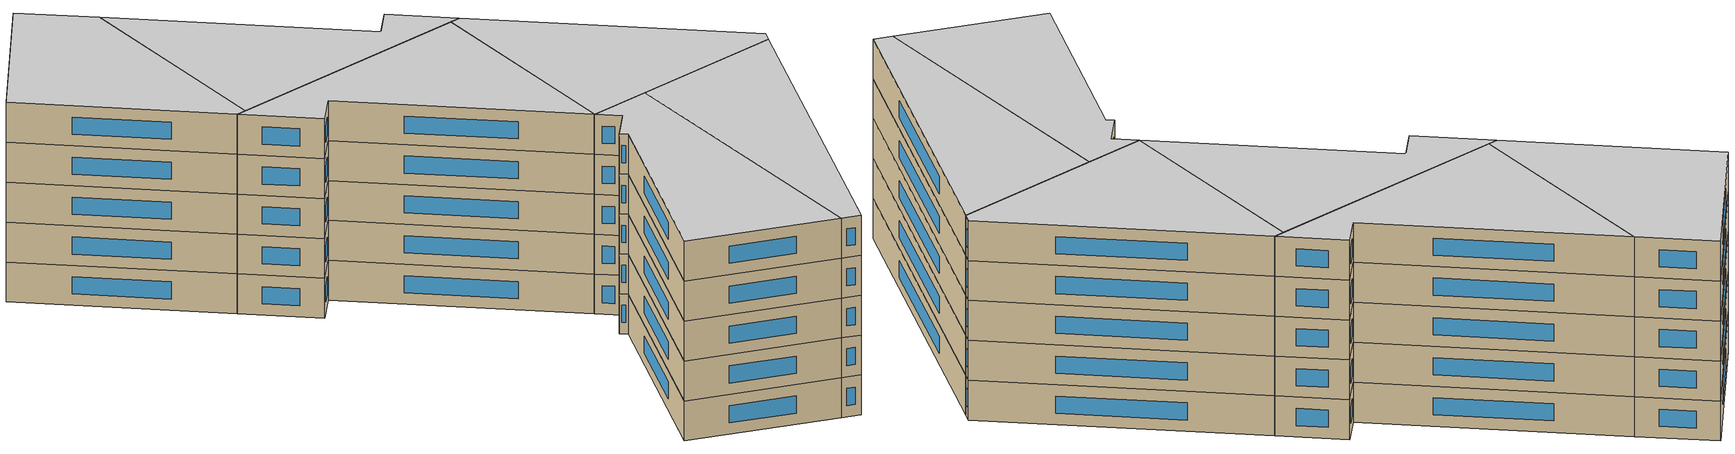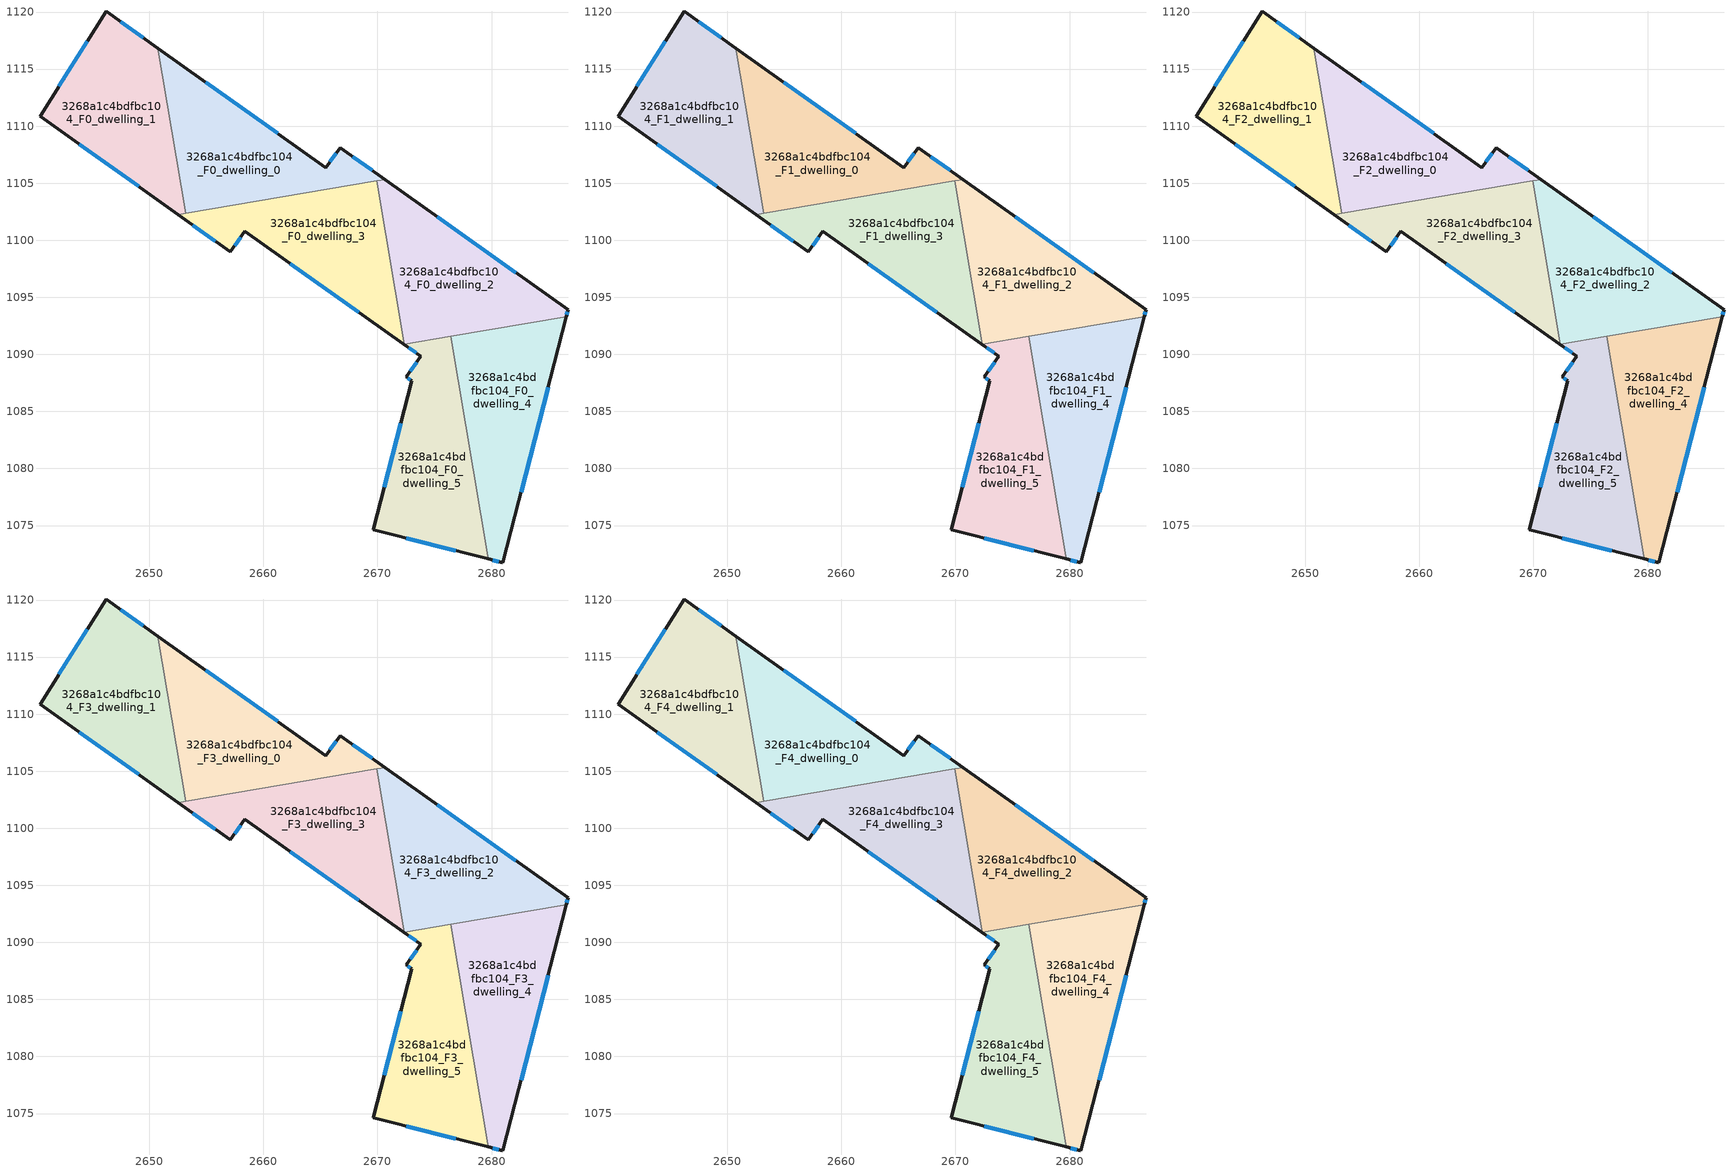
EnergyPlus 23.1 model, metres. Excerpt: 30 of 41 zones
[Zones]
3268a1c4bdfbc104_F0_dwelling_0
 floor ground (EU_floor_Construction): 2666.73,1108.12 2670.67,1105.32 2653.2,1102.37 2650.76,1116.84 2665.48,1106.36 z0
 wall outside (EU_wall_Construction): 2670.67,1105.32 2666.73,1108.12 2665.48,1106.36 2650.76,1116.84 z0:3
 wall to 3268a1c4bdfbc104_F0_dwelling_1 (EU_wall_Construction): 2650.76,1116.84 2653.2,1102.37 z0:3
 wall to 3268a1c4bdfbc104_F0_dwelling_3 (EU_wall_Construction): 2653.2,1102.37 2669.94,1105.19 z0:3
 wall to 3268a1c4bdfbc104_F0_dwelling_2 (EU_wall_Construction): 2669.95,1105.19 2670.67,1105.32 z0:3
 window (EU_Window_Construction): 2661.28,1109.36 2654.97,1113.84 / 2666.38,1107.62 2665.84,1106.86 / 2669.55,1106.12 2667.86,1107.32 z0.86:2.14
3268a1c4bdfbc104_F0_dwelling_1
 floor ground (EU_floor_Construction): 2650.76,1116.84 2653.2,1102.37 2652.53,1102.25 2640.43,1110.87 2646.23,1120.06 z0
 wall outside (EU_wall_Construction): 2650.76,1116.84 2646.23,1120.06 2640.43,1110.87 2652.53,1102.25 z0:3
 wall to 3268a1c4bdfbc104_F0_dwelling_3 (EU_wall_Construction): 2652.53,1102.25 2653.2,1102.37 z0:3
 window (EU_Window_Construction): 2643.89,1108.41 2649.07,1104.71 / 2644.58,1117.43 2642.09,1113.49 / 2649.47,1117.76 2647.53,1119.14 z0.86:2.14
3268a1c4bdfbc104_F0_dwelling_2
 floor ground (EU_floor_Construction): 2686.7,1093.92 2686.53,1093.28 2672.36,1090.88 2669.95,1105.19 2670.67,1105.32 z0
 wall outside (EU_wall_Construction): 2686.53,1093.28 2686.7,1093.92 2670.67,1105.32 z0:3
 wall to 3268a1c4bdfbc104_F0_dwelling_3 (EU_wall_Construction): 2669.95,1105.19 2672.36,1090.88 z0:3
 wall to 3268a1c4bdfbc104_F0_dwelling_4 (EU_wall_Construction): 2676.44,1091.57 2686.53,1093.28 z0:3
 wall to 3268a1c4bdfbc104_F0_dwelling_5 (EU_wall_Construction): 2672.36,1090.89 2676.44,1091.57 z0:3
 window (EU_Window_Construction): 2682.12,1097.17 2675.25,1102.06 / 2686.58,1093.46 2686.65,1093.73 z0.86:2.14
3268a1c4bdfbc104_F0_dwelling_3
 floor ground (EU_floor_Construction): 2669.95,1105.19 2672.36,1090.88 2672.32,1090.88 2658.39,1100.79 2657.11,1098.99 2652.53,1102.25 z0
 wall outside (EU_wall_Construction): 2652.53,1102.25 2657.11,1098.99 2658.39,1100.79 2672.32,1090.88 z0:3
 wall to 3268a1c4bdfbc104_F0_dwelling_5 (EU_wall_Construction): 2672.32,1090.88 2672.36,1090.88 z0:3
 window (EU_Window_Construction): 2662.37,1097.96 2668.34,1093.71 / 2657.48,1099.51 2658.03,1100.28 / 2653.84,1101.32 2655.8,1099.92 z0.86:2.14
3268a1c4bdfbc104_F0_dwelling_4
 floor ground (EU_floor_Construction): 2686.53,1093.28 2681,1071.75 2679.73,1072.07 2676.44,1091.57 z0
 wall outside (EU_wall_Construction): 2679.73,1072.07 2681,1071.75 2686.53,1093.28 z0:3
 wall to 3268a1c4bdfbc104_F0_dwelling_5 (EU_wall_Construction): 2676.44,1091.57 2679.73,1072.07 z0:3
 window (EU_Window_Construction): 2682.58,1077.9 2684.95,1087.13 / 2680.09,1071.98 2680.64,1071.84 z0.86:2.14
3268a1c4bdfbc104_F0_dwelling_5
 floor ground (EU_floor_Construction): 2676.44,1091.57 2679.73,1072.07 2669.63,1074.63 2672.99,1087.69 2672.52,1088.02 2673.8,1089.83 2672.32,1090.88 z0
 wall outside (EU_wall_Construction): 2672.32,1090.88 2673.8,1089.83 2672.52,1088.02 2672.99,1087.69 2669.63,1074.63 2679.73,1072.07 z0:3
 window (EU_Window_Construction): 2672.52,1073.9 2676.85,1072.8 / 2672.03,1083.96 2670.59,1078.36 / 2672.65,1087.93 2672.86,1087.79 / 2673.44,1089.31 2672.89,1088.54 / 2672.75,1090.58 2673.38,1090.13 z0.86:2.14
3268a1c4bdfbc104_F1_dwelling_0
 floor to 3268a1c4bdfbc104_F0_dwelling_0 (EU_floor_Construction): 2666.73,1108.12 2670.67,1105.32 2653.2,1102.37 2650.76,1116.84 2665.48,1106.36 z3
 wall outside (EU_wall_Construction): 2670.67,1105.32 2666.73,1108.12 2665.48,1106.36 2650.76,1116.84 z3:6
 wall to 3268a1c4bdfbc104_F1_dwelling_1 (EU_wall_Construction): 2650.76,1116.84 2653.2,1102.37 z3:6
 wall to 3268a1c4bdfbc104_F1_dwelling_3 (EU_wall_Construction): 2653.2,1102.37 2669.94,1105.19 z3:6
 wall to 3268a1c4bdfbc104_F1_dwelling_2 (EU_wall_Construction): 2669.95,1105.19 2670.67,1105.32 z3:6
 window (EU_Window_Construction): 2661.28,1109.36 2654.97,1113.84 / 2666.38,1107.62 2665.84,1106.86 / 2669.55,1106.12 2667.86,1107.32 z3.86:5.14
3268a1c4bdfbc104_F1_dwelling_1
 floor to 3268a1c4bdfbc104_F0_dwelling_1 (EU_floor_Construction): 2650.76,1116.84 2653.2,1102.37 2652.53,1102.25 2640.43,1110.87 2646.23,1120.06 z3
 wall outside (EU_wall_Construction): 2650.76,1116.84 2646.23,1120.06 2640.43,1110.87 2652.53,1102.25 z3:6
 wall to 3268a1c4bdfbc104_F1_dwelling_3 (EU_wall_Construction): 2652.53,1102.25 2653.2,1102.37 z3:6
 window (EU_Window_Construction): 2643.89,1108.41 2649.07,1104.71 / 2644.58,1117.43 2642.09,1113.49 / 2649.47,1117.76 2647.53,1119.14 z3.86:5.14
3268a1c4bdfbc104_F1_dwelling_2
 floor to 3268a1c4bdfbc104_F0_dwelling_2 (EU_floor_Construction): 2686.7,1093.92 2686.53,1093.28 2672.36,1090.88 2669.95,1105.19 2670.67,1105.32 z3
 wall outside (EU_wall_Construction): 2686.53,1093.28 2686.7,1093.92 2670.67,1105.32 z3:6
 wall to 3268a1c4bdfbc104_F1_dwelling_3 (EU_wall_Construction): 2669.95,1105.19 2672.36,1090.88 z3:6
 wall to 3268a1c4bdfbc104_F1_dwelling_4 (EU_wall_Construction): 2676.44,1091.57 2686.53,1093.28 z3:6
 wall to 3268a1c4bdfbc104_F1_dwelling_5 (EU_wall_Construction): 2672.36,1090.89 2676.44,1091.57 z3:6
 window (EU_Window_Construction): 2682.12,1097.17 2675.25,1102.06 / 2686.58,1093.46 2686.65,1093.73 z3.86:5.14
3268a1c4bdfbc104_F1_dwelling_3
 floor to 3268a1c4bdfbc104_F0_dwelling_3 (EU_floor_Construction): 2669.95,1105.19 2672.36,1090.88 2672.32,1090.88 2658.39,1100.79 2657.11,1098.99 2652.53,1102.25 z3
 wall outside (EU_wall_Construction): 2652.53,1102.25 2657.11,1098.99 2658.39,1100.79 2672.32,1090.88 z3:6
 wall to 3268a1c4bdfbc104_F1_dwelling_5 (EU_wall_Construction): 2672.32,1090.88 2672.36,1090.88 z3:6
 window (EU_Window_Construction): 2662.37,1097.96 2668.34,1093.71 / 2657.48,1099.51 2658.03,1100.28 / 2653.84,1101.32 2655.8,1099.92 z3.86:5.14
3268a1c4bdfbc104_F1_dwelling_4
 floor to 3268a1c4bdfbc104_F0_dwelling_4 (EU_floor_Construction): 2686.53,1093.28 2681,1071.75 2679.73,1072.07 2676.44,1091.57 z3
 wall outside (EU_wall_Construction): 2679.73,1072.07 2681,1071.75 2686.53,1093.28 z3:6
 wall to 3268a1c4bdfbc104_F1_dwelling_5 (EU_wall_Construction): 2676.44,1091.57 2679.73,1072.07 z3:6
 window (EU_Window_Construction): 2682.58,1077.9 2684.95,1087.13 / 2680.09,1071.98 2680.64,1071.84 z3.86:5.14
3268a1c4bdfbc104_F1_dwelling_5
 floor to 3268a1c4bdfbc104_F0_dwelling_5 (EU_floor_Construction): 2676.44,1091.57 2679.73,1072.07 2669.63,1074.63 2672.99,1087.69 2672.52,1088.02 2673.8,1089.83 2672.32,1090.88 z3
 wall outside (EU_wall_Construction): 2672.32,1090.88 2673.8,1089.83 2672.52,1088.02 2672.99,1087.69 2669.63,1074.63 2679.73,1072.07 z3:6
 window (EU_Window_Construction): 2672.52,1073.9 2676.85,1072.8 / 2672.03,1083.96 2670.59,1078.36 / 2672.65,1087.93 2672.86,1087.79 / 2673.44,1089.31 2672.89,1088.54 / 2672.75,1090.58 2673.38,1090.13 z3.86:5.14
3268a1c4bdfbc104_F2_dwelling_0
 floor to 3268a1c4bdfbc104_F1_dwelling_0 (EU_floor_Construction): 2666.73,1108.12 2670.67,1105.32 2653.2,1102.37 2650.76,1116.84 2665.48,1106.36 z6
 wall outside (EU_wall_Construction): 2670.67,1105.32 2666.73,1108.12 2665.48,1106.36 2650.76,1116.84 z6:9
 wall to 3268a1c4bdfbc104_F2_dwelling_1 (EU_wall_Construction): 2650.76,1116.84 2653.2,1102.37 z6:9
 wall to 3268a1c4bdfbc104_F2_dwelling_3 (EU_wall_Construction): 2653.2,1102.37 2669.94,1105.19 z6:9
 wall to 3268a1c4bdfbc104_F2_dwelling_2 (EU_wall_Construction): 2669.95,1105.19 2670.67,1105.32 z6:9
 window (EU_Window_Construction): 2661.28,1109.36 2654.97,1113.84 / 2666.38,1107.62 2665.84,1106.86 / 2669.55,1106.12 2667.86,1107.32 z6.86:8.14
3268a1c4bdfbc104_F2_dwelling_1
 floor to 3268a1c4bdfbc104_F1_dwelling_1 (EU_floor_Construction): 2650.76,1116.84 2653.2,1102.37 2652.53,1102.25 2640.43,1110.87 2646.23,1120.06 z6
 wall outside (EU_wall_Construction): 2650.76,1116.84 2646.23,1120.06 2640.43,1110.87 2652.53,1102.25 z6:9
 wall to 3268a1c4bdfbc104_F2_dwelling_3 (EU_wall_Construction): 2652.53,1102.25 2653.2,1102.37 z6:9
 window (EU_Window_Construction): 2643.89,1108.41 2649.07,1104.71 / 2644.58,1117.43 2642.09,1113.49 / 2649.47,1117.76 2647.53,1119.14 z6.86:8.14
3268a1c4bdfbc104_F2_dwelling_2
 floor to 3268a1c4bdfbc104_F1_dwelling_2 (EU_floor_Construction): 2686.7,1093.92 2686.53,1093.28 2672.36,1090.88 2669.95,1105.19 2670.67,1105.32 z6
 wall outside (EU_wall_Construction): 2686.53,1093.28 2686.7,1093.92 2670.67,1105.32 z6:9
 wall to 3268a1c4bdfbc104_F2_dwelling_3 (EU_wall_Construction): 2669.95,1105.19 2672.36,1090.88 z6:9
 wall to 3268a1c4bdfbc104_F2_dwelling_4 (EU_wall_Construction): 2676.44,1091.57 2686.53,1093.28 z6:9
 wall to 3268a1c4bdfbc104_F2_dwelling_5 (EU_wall_Construction): 2672.36,1090.89 2676.44,1091.57 z6:9
 window (EU_Window_Construction): 2682.12,1097.17 2675.25,1102.06 / 2686.58,1093.46 2686.65,1093.73 z6.86:8.14
3268a1c4bdfbc104_F2_dwelling_3
 floor to 3268a1c4bdfbc104_F1_dwelling_3 (EU_floor_Construction): 2669.95,1105.19 2672.36,1090.88 2672.32,1090.88 2658.39,1100.79 2657.11,1098.99 2652.53,1102.25 z6
 wall outside (EU_wall_Construction): 2652.53,1102.25 2657.11,1098.99 2658.39,1100.79 2672.32,1090.88 z6:9
 wall to 3268a1c4bdfbc104_F2_dwelling_5 (EU_wall_Construction): 2672.32,1090.88 2672.36,1090.88 z6:9
 window (EU_Window_Construction): 2662.37,1097.96 2668.34,1093.71 / 2657.48,1099.51 2658.03,1100.28 / 2653.84,1101.32 2655.8,1099.92 z6.86:8.14
3268a1c4bdfbc104_F2_dwelling_4
 floor to 3268a1c4bdfbc104_F1_dwelling_4 (EU_floor_Construction): 2686.53,1093.28 2681,1071.75 2679.73,1072.07 2676.44,1091.57 z6
 wall outside (EU_wall_Construction): 2679.73,1072.07 2681,1071.75 2686.53,1093.28 z6:9
 wall to 3268a1c4bdfbc104_F2_dwelling_5 (EU_wall_Construction): 2676.44,1091.57 2679.73,1072.07 z6:9
 window (EU_Window_Construction): 2682.58,1077.9 2684.95,1087.13 / 2680.09,1071.98 2680.64,1071.84 z6.86:8.14
3268a1c4bdfbc104_F2_dwelling_5
 floor to 3268a1c4bdfbc104_F1_dwelling_5 (EU_floor_Construction): 2676.44,1091.57 2679.73,1072.07 2669.63,1074.63 2672.99,1087.69 2672.52,1088.02 2673.8,1089.83 2672.32,1090.88 z6
 wall outside (EU_wall_Construction): 2672.32,1090.88 2673.8,1089.83 2672.52,1088.02 2672.99,1087.69 2669.63,1074.63 2679.73,1072.07 z6:9
 window (EU_Window_Construction): 2672.52,1073.9 2676.85,1072.8 / 2672.03,1083.96 2670.59,1078.36 / 2672.65,1087.93 2672.86,1087.79 / 2673.44,1089.31 2672.89,1088.54 / 2672.75,1090.58 2673.38,1090.13 z6.86:8.14
3268a1c4bdfbc104_F3_dwelling_0
 floor to 3268a1c4bdfbc104_F2_dwelling_0 (EU_floor_Construction): 2666.73,1108.12 2670.67,1105.32 2653.2,1102.37 2650.76,1116.84 2665.48,1106.36 z9
 wall outside (EU_wall_Construction): 2670.67,1105.32 2666.73,1108.12 2665.48,1106.36 2650.76,1116.84 z9:12
 wall to 3268a1c4bdfbc104_F3_dwelling_1 (EU_wall_Construction): 2650.76,1116.84 2653.2,1102.37 z9:12
 wall to 3268a1c4bdfbc104_F3_dwelling_3 (EU_wall_Construction): 2653.2,1102.37 2669.94,1105.19 z9:12
 wall to 3268a1c4bdfbc104_F3_dwelling_2 (EU_wall_Construction): 2669.95,1105.19 2670.67,1105.32 z9:12
 window (EU_Window_Construction): 2661.28,1109.36 2654.97,1113.84 / 2666.38,1107.62 2665.84,1106.86 / 2669.55,1106.12 2667.86,1107.32 z9.86:11.14
3268a1c4bdfbc104_F3_dwelling_1
 floor to 3268a1c4bdfbc104_F2_dwelling_1 (EU_floor_Construction): 2650.76,1116.84 2653.2,1102.37 2652.53,1102.25 2640.43,1110.87 2646.23,1120.06 z9
 wall outside (EU_wall_Construction): 2650.76,1116.84 2646.23,1120.06 2640.43,1110.87 2652.53,1102.25 z9:12
 wall to 3268a1c4bdfbc104_F3_dwelling_3 (EU_wall_Construction): 2652.53,1102.25 2653.2,1102.37 z9:12
 window (EU_Window_Construction): 2643.89,1108.41 2649.07,1104.71 / 2644.58,1117.43 2642.09,1113.49 / 2649.47,1117.76 2647.53,1119.14 z9.86:11.14
3268a1c4bdfbc104_F3_dwelling_2
 floor to 3268a1c4bdfbc104_F2_dwelling_2 (EU_floor_Construction): 2686.7,1093.92 2686.53,1093.28 2672.36,1090.88 2669.95,1105.19 2670.67,1105.32 z9
 wall outside (EU_wall_Construction): 2686.53,1093.28 2686.7,1093.92 2670.67,1105.32 z9:12
 wall to 3268a1c4bdfbc104_F3_dwelling_3 (EU_wall_Construction): 2669.95,1105.19 2672.36,1090.88 z9:12
 wall to 3268a1c4bdfbc104_F3_dwelling_4 (EU_wall_Construction): 2676.44,1091.57 2686.53,1093.28 z9:12
 wall to 3268a1c4bdfbc104_F3_dwelling_5 (EU_wall_Construction): 2672.36,1090.89 2676.44,1091.57 z9:12
 window (EU_Window_Construction): 2682.12,1097.17 2675.25,1102.06 / 2686.58,1093.46 2686.65,1093.73 z9.86:11.14
3268a1c4bdfbc104_F3_dwelling_3
 floor to 3268a1c4bdfbc104_F2_dwelling_3 (EU_floor_Construction): 2669.95,1105.19 2672.36,1090.88 2672.32,1090.88 2658.39,1100.79 2657.11,1098.99 2652.53,1102.25 z9
 wall outside (EU_wall_Construction): 2652.53,1102.25 2657.11,1098.99 2658.39,1100.79 2672.32,1090.88 z9:12
 wall to 3268a1c4bdfbc104_F3_dwelling_5 (EU_wall_Construction): 2672.32,1090.88 2672.36,1090.88 z9:12
 window (EU_Window_Construction): 2662.37,1097.96 2668.34,1093.71 / 2657.48,1099.51 2658.03,1100.28 / 2653.84,1101.32 2655.8,1099.92 z9.86:11.14
3268a1c4bdfbc104_F3_dwelling_4
 floor to 3268a1c4bdfbc104_F2_dwelling_4 (EU_floor_Construction): 2686.53,1093.28 2681,1071.75 2679.73,1072.07 2676.44,1091.57 z9
 wall outside (EU_wall_Construction): 2679.73,1072.07 2681,1071.75 2686.53,1093.28 z9:12
 wall to 3268a1c4bdfbc104_F3_dwelling_5 (EU_wall_Construction): 2676.44,1091.57 2679.73,1072.07 z9:12
 window (EU_Window_Construction): 2682.58,1077.9 2684.95,1087.13 / 2680.09,1071.98 2680.64,1071.84 z9.86:11.14
3268a1c4bdfbc104_F3_dwelling_5
 floor to 3268a1c4bdfbc104_F2_dwelling_5 (EU_floor_Construction): 2676.44,1091.57 2679.73,1072.07 2669.63,1074.63 2672.99,1087.69 2672.52,1088.02 2673.8,1089.83 2672.32,1090.88 z9
 wall outside (EU_wall_Construction): 2672.32,1090.88 2673.8,1089.83 2672.52,1088.02 2672.99,1087.69 2669.63,1074.63 2679.73,1072.07 z9:12
 window (EU_Window_Construction): 2672.52,1073.9 2676.85,1072.8 / 2672.03,1083.96 2670.59,1078.36 / 2672.65,1087.93 2672.86,1087.79 / 2673.44,1089.31 2672.89,1088.54 / 2672.75,1090.58 2673.38,1090.13 z9.86:11.14
3268a1c4bdfbc104_F4_dwelling_0
 floor to 3268a1c4bdfbc104_F3_dwelling_0 (EU_floor_Construction): 2666.73,1108.12 2670.67,1105.32 2653.2,1102.37 2650.76,1116.84 2665.48,1106.36 z12
 wall outside (EU_wall_Construction): 2670.67,1105.32 2666.73,1108.12 2665.48,1106.36 2650.76,1116.84 z12:15
 wall to 3268a1c4bdfbc104_F4_dwelling_1 (EU_wall_Construction): 2650.76,1116.84 2653.2,1102.37 z12:15
 wall to 3268a1c4bdfbc104_F4_dwelling_3 (EU_wall_Construction): 2653.2,1102.37 2669.94,1105.19 z12:15
 wall to 3268a1c4bdfbc104_F4_dwelling_2 (EU_wall_Construction): 2669.95,1105.19 2670.67,1105.32 z12:15
 window (EU_Window_Construction): 2661.28,1109.36 2654.97,1113.84 / 2666.38,1107.62 2665.84,1106.86 / 2669.55,1106.12 2667.86,1107.32 z12.86:14.14
 ceiling to 3268a1c4bdfbc104_F5_dwelling_0 (EU_floor_Construction): 2670.67,1105.32 2666.73,1108.12 2665.48,1106.36 2650.76,1116.84 2653.2,1102.37 z15
3268a1c4bdfbc104_F4_dwelling_1
 floor to 3268a1c4bdfbc104_F3_dwelling_1 (EU_floor_Construction): 2650.76,1116.84 2653.2,1102.37 2652.53,1102.25 2640.43,1110.87 2646.23,1120.06 z12
 wall outside (EU_wall_Construction): 2650.76,1116.84 2646.23,1120.06 2640.43,1110.87 2652.53,1102.25 z12:15
 wall to 3268a1c4bdfbc104_F4_dwelling_3 (EU_wall_Construction): 2652.53,1102.25 2653.2,1102.37 z12:15
 window (EU_Window_Construction): 2643.89,1108.41 2649.07,1104.71 / 2644.58,1117.43 2642.09,1113.49 / 2649.47,1117.76 2647.53,1119.14 z12.86:14.14
 ceiling to 3268a1c4bdfbc104_F5_dwelling_1 (EU_floor_Construction): 2653.2,1102.37 2650.76,1116.84 2646.23,1120.06 2640.43,1110.87 2652.53,1102.25 z15
3268a1c4bdfbc104_F4_dwelling_2
 floor to 3268a1c4bdfbc104_F3_dwelling_2 (EU_floor_Construction): 2686.7,1093.92 2686.53,1093.28 2672.36,1090.88 2669.95,1105.19 2670.67,1105.32 z12
 wall outside (EU_wall_Construction): 2686.53,1093.28 2686.7,1093.92 2670.67,1105.32 z12:15
 wall to 3268a1c4bdfbc104_F4_dwelling_3 (EU_wall_Construction): 2669.95,1105.19 2672.36,1090.88 z12:15
 wall to 3268a1c4bdfbc104_F4_dwelling_4 (EU_wall_Construction): 2676.44,1091.57 2686.53,1093.28 z12:15
 wall to 3268a1c4bdfbc104_F4_dwelling_5 (EU_wall_Construction): 2672.36,1090.89 2676.44,1091.57 z12:15
 window (EU_Window_Construction): 2682.12,1097.17 2675.25,1102.06 / 2686.58,1093.46 2686.65,1093.73 z12.86:14.14
 ceiling to 3268a1c4bdfbc104_F5_dwelling_2 (EU_floor_Construction): 2686.53,1093.28 2686.7,1093.92 2670.67,1105.32 2669.95,1105.19 2672.36,1090.88 z15
3268a1c4bdfbc104_F4_dwelling_3
 floor to 3268a1c4bdfbc104_F3_dwelling_3 (EU_floor_Construction): 2669.95,1105.19 2672.36,1090.88 2672.32,1090.88 2658.39,1100.79 2657.11,1098.99 2652.53,1102.25 z12
 wall outside (EU_wall_Construction): 2652.53,1102.25 2657.11,1098.99 2658.39,1100.79 2672.32,1090.88 z12:15
 wall to 3268a1c4bdfbc104_F4_dwelling_5 (EU_wall_Construction): 2672.32,1090.88 2672.36,1090.88 z12:15
 window (EU_Window_Construction): 2662.37,1097.96 2668.34,1093.71 / 2657.48,1099.51 2658.03,1100.28 / 2653.84,1101.32 2655.8,1099.92 z12.86:14.14
 ceiling to 3268a1c4bdfbc104_F5_dwelling_3 (EU_floor_Construction): 2672.36,1090.88 2669.95,1105.19 2652.53,1102.25 2657.11,1098.99 2658.39,1100.79 2672.32,1090.88 z15
3268a1c4bdfbc104_F4_dwelling_4
 floor to 3268a1c4bdfbc104_F3_dwelling_4 (EU_floor_Construction): 2686.53,1093.28 2681,1071.75 2679.73,1072.07 2676.44,1091.57 z12
 wall outside (EU_wall_Construction): 2679.73,1072.07 2681,1071.75 2686.53,1093.28 z12:15
 wall to 3268a1c4bdfbc104_F4_dwelling_5 (EU_wall_Construction): 2676.44,1091.57 2679.73,1072.07 z12:15
 window (EU_Window_Construction): 2682.58,1077.9 2684.95,1087.13 / 2680.09,1071.98 2680.64,1071.84 z12.86:14.14
 ceiling to 3268a1c4bdfbc104_F5_dwelling_4 (EU_floor_Construction): 2681,1071.75 2686.53,1093.28 2676.44,1091.57 2679.73,1072.07 z15
3268a1c4bdfbc104_F4_dwelling_5
 floor to 3268a1c4bdfbc104_F3_dwelling_5 (EU_floor_Construction): 2676.44,1091.57 2679.73,1072.07 2669.63,1074.63 2672.99,1087.69 2672.52,1088.02 2673.8,1089.83 2672.32,1090.88 z12
 wall outside (EU_wall_Construction): 2672.32,1090.88 2673.8,1089.83 2672.52,1088.02 2672.99,1087.69 2669.63,1074.63 2679.73,1072.07 z12:15
 window (EU_Window_Construction): 2672.52,1073.9 2676.85,1072.8 / 2672.03,1083.96 2670.59,1078.36 / 2672.65,1087.93 2672.86,1087.79 / 2673.44,1089.31 2672.89,1088.54 / 2672.75,1090.58 2673.38,1090.13 z12.86:14.14
 ceiling to 3268a1c4bdfbc104_F5_dwelling_5 (EU_floor_Construction): 2679.73,1072.07 2676.44,1091.57 2672.32,1090.88 2673.8,1089.83 2672.52,1088.02 2672.99,1087.69 2669.63,1074.63 z15
[Building]
EU S2 Campaign: North Axis=0; Terrain=City; Solar Distribution=FullExterior
[Site:Location]
Helsinki-Vantaa.AP: Latitude=60.317; Longitude=24.963; Time Zone=2; Elevation=54.6
[SizingPeriod:WeatherFileDays]
AnnualSizingPeriod: Begin Month=1; Begin Day of Month=1; End Month=12; End Day of Month=31; Day of Week for Start Day=Monday; Use Weather File Daylight Saving Period=No; Use Weather File Rain and Snow Indicators=No
[MATERIAL]
EU_InternalMass_Material: Roughness=MediumRough; Thickness=0.1; Conductivity=1; Density=1800; Specific Heat=900; Thermal Absorptance=0.9; Solar Absorptance=0.7; Visible Absorptance=0.7
[MATERIAL:NOMASS] Roughness=MediumRough; Thermal Absorptance=0.9; Solar Absorptance=0.7; Visible Absorptance=0.7
Name | Thermal Resistance
EU_wall_NoMass | 5.91765
EU_floor_NoMass | 6.2875
[WINDOWMATERIAL:SIMPLEGLAZINGSYSTEM]
EU_Window_SimpleGlazing: UFactor=0.994035; Solar Heat Gain Coefficient=0.7; Visible Transmittance=0.7
[CONSTRUCTION]
EU_wall_Construction: EU_wall_NoMass
EU_floor_Construction: EU_floor_NoMass
EU_Window_Construction: EU_Window_SimpleGlazing
EU_InternalMass_Construction: EU_InternalMass_Material
[ZONE] Type=1; Multiplier=1; Ceiling Height=autocalculate; Floor Area=autocalculate; Part of Total Floor Area=Yes
Name | Volume
3268a1c4bdfbc104_F0_dwelling_0; 3268a1c4bdfbc104_F1_dwelling_0; 3268a1c4bdfbc104_F2_dwelling_0; 3268a1c4bdfbc104_F3_dwelling_0; 3268a1c4bdfbc104_F4_dwelling_0 | 347.179
3268a1c4bdfbc104_F0_dwelling_1; 3268a1c4bdfbc104_F1_dwelling_1; 3268a1c4bdfbc104_F2_dwelling_1; 3268a1c4bdfbc104_F3_dwelling_1; 3268a1c4bdfbc104_F4_dwelling_1 | 347.194
3268a1c4bdfbc104_F0_dwelling_2; 3268a1c4bdfbc104_F1_dwelling_2; 3268a1c4bdfbc104_F2_dwelling_2; 3268a1c4bdfbc104_F3_dwelling_2; 3268a1c4bdfbc104_F4_dwelling_2 | 347.164
3268a1c4bdfbc104_F0_dwelling_3; 3268a1c4bdfbc104_F1_dwelling_3; 3268a1c4bdfbc104_F2_dwelling_3; 3268a1c4bdfbc104_F3_dwelling_3; 3268a1c4bdfbc104_F4_dwelling_3 | 347.185
3268a1c4bdfbc104_F0_dwelling_4; 3268a1c4bdfbc104_F1_dwelling_4; 3268a1c4bdfbc104_F2_dwelling_4; 3268a1c4bdfbc104_F3_dwelling_4; 3268a1c4bdfbc104_F4_dwelling_4 | 347.226
3268a1c4bdfbc104_F0_dwelling_5; 3268a1c4bdfbc104_F1_dwelling_5; 3268a1c4bdfbc104_F2_dwelling_5; 3268a1c4bdfbc104_F3_dwelling_5; 3268a1c4bdfbc104_F4_dwelling_5 | 347.153
[INTERNALMASS] Construction=EU_InternalMass_Construction
Name | Zone or ZoneList | Surface Area
3268a1c4bdfbc104_F0_dwelling_0_EU_InternalMass | 3268a1c4bdfbc104_F0_dwelling_0 | 115.726
3268a1c4bdfbc104_F0_dwelling_1_EU_InternalMass | 3268a1c4bdfbc104_F0_dwelling_1 | 115.731
3268a1c4bdfbc104_F0_dwelling_2_EU_InternalMass | 3268a1c4bdfbc104_F0_dwelling_2 | 115.721
3268a1c4bdfbc104_F0_dwelling_3_EU_InternalMass | 3268a1c4bdfbc104_F0_dwelling_3 | 115.728
3268a1c4bdfbc104_F0_dwelling_4_EU_InternalMass | 3268a1c4bdfbc104_F0_dwelling_4 | 115.742
3268a1c4bdfbc104_F0_dwelling_5_EU_InternalMass | 3268a1c4bdfbc104_F0_dwelling_5 | 115.718
3268a1c4bdfbc104_F1_dwelling_0_EU_InternalMass | 3268a1c4bdfbc104_F1_dwelling_0 | 115.726
3268a1c4bdfbc104_F1_dwelling_1_EU_InternalMass | 3268a1c4bdfbc104_F1_dwelling_1 | 115.731
3268a1c4bdfbc104_F1_dwelling_2_EU_InternalMass | 3268a1c4bdfbc104_F1_dwelling_2 | 115.721
3268a1c4bdfbc104_F1_dwelling_3_EU_InternalMass | 3268a1c4bdfbc104_F1_dwelling_3 | 115.728
3268a1c4bdfbc104_F1_dwelling_4_EU_InternalMass | 3268a1c4bdfbc104_F1_dwelling_4 | 115.742
3268a1c4bdfbc104_F1_dwelling_5_EU_InternalMass | 3268a1c4bdfbc104_F1_dwelling_5 | 115.718
3268a1c4bdfbc104_F2_dwelling_0_EU_InternalMass | 3268a1c4bdfbc104_F2_dwelling_0 | 115.726
3268a1c4bdfbc104_F2_dwelling_1_EU_InternalMass | 3268a1c4bdfbc104_F2_dwelling_1 | 115.731
3268a1c4bdfbc104_F2_dwelling_2_EU_InternalMass | 3268a1c4bdfbc104_F2_dwelling_2 | 115.721
3268a1c4bdfbc104_F2_dwelling_3_EU_InternalMass | 3268a1c4bdfbc104_F2_dwelling_3 | 115.728
3268a1c4bdfbc104_F2_dwelling_4_EU_InternalMass | 3268a1c4bdfbc104_F2_dwelling_4 | 115.742
3268a1c4bdfbc104_F2_dwelling_5_EU_InternalMass | 3268a1c4bdfbc104_F2_dwelling_5 | 115.718
3268a1c4bdfbc104_F3_dwelling_0_EU_InternalMass | 3268a1c4bdfbc104_F3_dwelling_0 | 115.726
3268a1c4bdfbc104_F3_dwelling_1_EU_InternalMass | 3268a1c4bdfbc104_F3_dwelling_1 | 115.731
3268a1c4bdfbc104_F3_dwelling_2_EU_InternalMass | 3268a1c4bdfbc104_F3_dwelling_2 | 115.721
3268a1c4bdfbc104_F3_dwelling_3_EU_InternalMass | 3268a1c4bdfbc104_F3_dwelling_3 | 115.728
3268a1c4bdfbc104_F3_dwelling_4_EU_InternalMass | 3268a1c4bdfbc104_F3_dwelling_4 | 115.742
3268a1c4bdfbc104_F3_dwelling_5_EU_InternalMass | 3268a1c4bdfbc104_F3_dwelling_5 | 115.718
3268a1c4bdfbc104_F4_dwelling_0_EU_InternalMass | 3268a1c4bdfbc104_F4_dwelling_0 | 115.726
3268a1c4bdfbc104_F4_dwelling_1_EU_InternalMass | 3268a1c4bdfbc104_F4_dwelling_1 | 115.731
3268a1c4bdfbc104_F4_dwelling_2_EU_InternalMass | 3268a1c4bdfbc104_F4_dwelling_2 | 115.721
3268a1c4bdfbc104_F4_dwelling_3_EU_InternalMass | 3268a1c4bdfbc104_F4_dwelling_3 | 115.728
3268a1c4bdfbc104_F4_dwelling_4_EU_InternalMass | 3268a1c4bdfbc104_F4_dwelling_4 | 115.742
3268a1c4bdfbc104_F4_dwelling_5_EU_InternalMass | 3268a1c4bdfbc104_F4_dwelling_5 | 115.718
[OTHEREQUIPMENT] Fuel Type=Electricity; Design Level Calculation Method=Watts/Area; Power per Zone Floor Area=1; Fraction Latent=0; Fraction Radiant=0; Fraction Lost=0; Carbon Dioxide Generation Rate=0; EndUse Subcategory=EU_Step8_InternalGains
Name | Zone or ZoneList or Space or SpaceList | Schedule
EU_Step8_InternalGain_3268a1c4bdfbc104_F0_dwelling_0_f000 | 3268a1c4bdfbc104_F0_dwelling_0 | EU_Step8_GainSchedule_3268a1c4bdfbc104_F0_dwelling_0_f000
EU_Step8_InternalGain_3268a1c4bdfbc104_F0_dwelling_1_f000 | 3268a1c4bdfbc104_F0_dwelling_1 | EU_Step8_GainSchedule_3268a1c4bdfbc104_F0_dwelling_1_f000
EU_Step8_InternalGain_3268a1c4bdfbc104_F0_dwelling_2_f000 | 3268a1c4bdfbc104_F0_dwelling_2 | EU_Step8_GainSchedule_3268a1c4bdfbc104_F0_dwelling_2_f000
EU_Step8_InternalGain_3268a1c4bdfbc104_F0_dwelling_3_f000 | 3268a1c4bdfbc104_F0_dwelling_3 | EU_Step8_GainSchedule_3268a1c4bdfbc104_F0_dwelling_3_f000
EU_Step8_InternalGain_3268a1c4bdfbc104_F0_dwelling_4_f000 | 3268a1c4bdfbc104_F0_dwelling_4 | EU_Step8_GainSchedule_3268a1c4bdfbc104_F0_dwelling_4_f000
EU_Step8_InternalGain_3268a1c4bdfbc104_F0_dwelling_5_f000 | 3268a1c4bdfbc104_F0_dwelling_5 | EU_Step8_GainSchedule_3268a1c4bdfbc104_F0_dwelling_5_f000
EU_Step8_InternalGain_3268a1c4bdfbc104_F1_dwelling_0_f000 | 3268a1c4bdfbc104_F1_dwelling_0 | EU_Step8_GainSchedule_3268a1c4bdfbc104_F1_dwelling_0_f000
EU_Step8_InternalGain_3268a1c4bdfbc104_F1_dwelling_1_f000 | 3268a1c4bdfbc104_F1_dwelling_1 | EU_Step8_GainSchedule_3268a1c4bdfbc104_F1_dwelling_1_f000
EU_Step8_InternalGain_3268a1c4bdfbc104_F1_dwelling_2_f000 | 3268a1c4bdfbc104_F1_dwelling_2 | EU_Step8_GainSchedule_3268a1c4bdfbc104_F1_dwelling_2_f000
EU_Step8_InternalGain_3268a1c4bdfbc104_F1_dwelling_3_f000 | 3268a1c4bdfbc104_F1_dwelling_3 | EU_Step8_GainSchedule_3268a1c4bdfbc104_F1_dwelling_3_f000
EU_Step8_InternalGain_3268a1c4bdfbc104_F1_dwelling_4_f000 | 3268a1c4bdfbc104_F1_dwelling_4 | EU_Step8_GainSchedule_3268a1c4bdfbc104_F1_dwelling_4_f000
EU_Step8_InternalGain_3268a1c4bdfbc104_F1_dwelling_5_f000 | 3268a1c4bdfbc104_F1_dwelling_5 | EU_Step8_GainSchedule_3268a1c4bdfbc104_F1_dwelling_5_f000
EU_Step8_InternalGain_3268a1c4bdfbc104_F2_dwelling_0_f000 | 3268a1c4bdfbc104_F2_dwelling_0 | EU_Step8_GainSchedule_3268a1c4bdfbc104_F2_dwelling_0_f000
EU_Step8_InternalGain_3268a1c4bdfbc104_F2_dwelling_1_f000 | 3268a1c4bdfbc104_F2_dwelling_1 | EU_Step8_GainSchedule_3268a1c4bdfbc104_F2_dwelling_1_f000
EU_Step8_InternalGain_3268a1c4bdfbc104_F2_dwelling_2_f000 | 3268a1c4bdfbc104_F2_dwelling_2 | EU_Step8_GainSchedule_3268a1c4bdfbc104_F2_dwelling_2_f000
EU_Step8_InternalGain_3268a1c4bdfbc104_F2_dwelling_3_f000 | 3268a1c4bdfbc104_F2_dwelling_3 | EU_Step8_GainSchedule_3268a1c4bdfbc104_F2_dwelling_3_f000
EU_Step8_InternalGain_3268a1c4bdfbc104_F2_dwelling_4_f000 | 3268a1c4bdfbc104_F2_dwelling_4 | EU_Step8_GainSchedule_3268a1c4bdfbc104_F2_dwelling_4_f000
EU_Step8_InternalGain_3268a1c4bdfbc104_F2_dwelling_5_f000 | 3268a1c4bdfbc104_F2_dwelling_5 | EU_Step8_GainSchedule_3268a1c4bdfbc104_F2_dwelling_5_f000
EU_Step8_InternalGain_3268a1c4bdfbc104_F3_dwelling_0_f000 | 3268a1c4bdfbc104_F3_dwelling_0 | EU_Step8_GainSchedule_3268a1c4bdfbc104_F3_dwelling_0_f000
EU_Step8_InternalGain_3268a1c4bdfbc104_F3_dwelling_1_f000 | 3268a1c4bdfbc104_F3_dwelling_1 | EU_Step8_GainSchedule_3268a1c4bdfbc104_F3_dwelling_1_f000
EU_Step8_InternalGain_3268a1c4bdfbc104_F3_dwelling_2_f000 | 3268a1c4bdfbc104_F3_dwelling_2 | EU_Step8_GainSchedule_3268a1c4bdfbc104_F3_dwelling_2_f000
EU_Step8_InternalGain_3268a1c4bdfbc104_F3_dwelling_3_f000 | 3268a1c4bdfbc104_F3_dwelling_3 | EU_Step8_GainSchedule_3268a1c4bdfbc104_F3_dwelling_3_f000
EU_Step8_InternalGain_3268a1c4bdfbc104_F3_dwelling_4_f000 | 3268a1c4bdfbc104_F3_dwelling_4 | EU_Step8_GainSchedule_3268a1c4bdfbc104_F3_dwelling_4_f000
EU_Step8_InternalGain_3268a1c4bdfbc104_F3_dwelling_5_f000 | 3268a1c4bdfbc104_F3_dwelling_5 | EU_Step8_GainSchedule_3268a1c4bdfbc104_F3_dwelling_5_f000
EU_Step8_InternalGain_3268a1c4bdfbc104_F4_dwelling_0_f000 | 3268a1c4bdfbc104_F4_dwelling_0 | EU_Step8_GainSchedule_3268a1c4bdfbc104_F4_dwelling_0_f000
EU_Step8_InternalGain_3268a1c4bdfbc104_F4_dwelling_1_f000 | 3268a1c4bdfbc104_F4_dwelling_1 | EU_Step8_GainSchedule_3268a1c4bdfbc104_F4_dwelling_1_f000
EU_Step8_InternalGain_3268a1c4bdfbc104_F4_dwelling_2_f000 | 3268a1c4bdfbc104_F4_dwelling_2 | EU_Step8_GainSchedule_3268a1c4bdfbc104_F4_dwelling_2_f000
EU_Step8_InternalGain_3268a1c4bdfbc104_F4_dwelling_3_f000 | 3268a1c4bdfbc104_F4_dwelling_3 | EU_Step8_GainSchedule_3268a1c4bdfbc104_F4_dwelling_3_f000
EU_Step8_InternalGain_3268a1c4bdfbc104_F4_dwelling_4_f000 | 3268a1c4bdfbc104_F4_dwelling_4 | EU_Step8_GainSchedule_3268a1c4bdfbc104_F4_dwelling_4_f000
EU_Step8_InternalGain_3268a1c4bdfbc104_F4_dwelling_5_f000 | 3268a1c4bdfbc104_F4_dwelling_5 | EU_Step8_GainSchedule_3268a1c4bdfbc104_F4_dwelling_5_f000
[ZONEVENTILATION:DESIGNFLOWRATE] Schedule=EU_AlwaysOn; Design Flow Rate Calculation Method=AirChanges/Hour; Air Changes per Hour=0.596421; Ventilation Type=Natural; Fan Pressure Rise=0; Fan Total Efficiency=1; Constant Term Coefficient=1; Temperature Term Coefficient=0; Velocity Term Coefficient=0; Velocity Squared Term Coefficient=0; Minimum Indoor Temperature=-100; Maximum Indoor Temperature=100; Delta Temperature=-100; Minimum Outdoor Temperature=-100; Maximum Outdoor Temperature=100; Maximum Wind Speed=40
Name | Zone or ZoneList or Space or SpaceList
EU_ConstantAir_3268a1c4bdfbc104_F0_dwelling_0 | 3268a1c4bdfbc104_F0_dwelling_0
EU_ConstantAir_3268a1c4bdfbc104_F0_dwelling_1 | 3268a1c4bdfbc104_F0_dwelling_1
EU_ConstantAir_3268a1c4bdfbc104_F0_dwelling_2 | 3268a1c4bdfbc104_F0_dwelling_2
EU_ConstantAir_3268a1c4bdfbc104_F0_dwelling_3 | 3268a1c4bdfbc104_F0_dwelling_3
EU_ConstantAir_3268a1c4bdfbc104_F0_dwelling_4 | 3268a1c4bdfbc104_F0_dwelling_4
EU_ConstantAir_3268a1c4bdfbc104_F0_dwelling_5 | 3268a1c4bdfbc104_F0_dwelling_5
EU_ConstantAir_3268a1c4bdfbc104_F1_dwelling_0 | 3268a1c4bdfbc104_F1_dwelling_0
EU_ConstantAir_3268a1c4bdfbc104_F1_dwelling_1 | 3268a1c4bdfbc104_F1_dwelling_1
EU_ConstantAir_3268a1c4bdfbc104_F1_dwelling_2 | 3268a1c4bdfbc104_F1_dwelling_2
EU_ConstantAir_3268a1c4bdfbc104_F1_dwelling_3 | 3268a1c4bdfbc104_F1_dwelling_3
EU_ConstantAir_3268a1c4bdfbc104_F1_dwelling_4 | 3268a1c4bdfbc104_F1_dwelling_4
EU_ConstantAir_3268a1c4bdfbc104_F1_dwelling_5 | 3268a1c4bdfbc104_F1_dwelling_5
EU_ConstantAir_3268a1c4bdfbc104_F2_dwelling_0 | 3268a1c4bdfbc104_F2_dwelling_0
EU_ConstantAir_3268a1c4bdfbc104_F2_dwelling_1 | 3268a1c4bdfbc104_F2_dwelling_1
EU_ConstantAir_3268a1c4bdfbc104_F2_dwelling_2 | 3268a1c4bdfbc104_F2_dwelling_2
EU_ConstantAir_3268a1c4bdfbc104_F2_dwelling_3 | 3268a1c4bdfbc104_F2_dwelling_3
EU_ConstantAir_3268a1c4bdfbc104_F2_dwelling_4 | 3268a1c4bdfbc104_F2_dwelling_4
EU_ConstantAir_3268a1c4bdfbc104_F2_dwelling_5 | 3268a1c4bdfbc104_F2_dwelling_5
EU_ConstantAir_3268a1c4bdfbc104_F3_dwelling_0 | 3268a1c4bdfbc104_F3_dwelling_0
EU_ConstantAir_3268a1c4bdfbc104_F3_dwelling_1 | 3268a1c4bdfbc104_F3_dwelling_1
EU_ConstantAir_3268a1c4bdfbc104_F3_dwelling_2 | 3268a1c4bdfbc104_F3_dwelling_2
EU_ConstantAir_3268a1c4bdfbc104_F3_dwelling_3 | 3268a1c4bdfbc104_F3_dwelling_3
EU_ConstantAir_3268a1c4bdfbc104_F3_dwelling_4 | 3268a1c4bdfbc104_F3_dwelling_4
EU_ConstantAir_3268a1c4bdfbc104_F3_dwelling_5 | 3268a1c4bdfbc104_F3_dwelling_5
EU_ConstantAir_3268a1c4bdfbc104_F4_dwelling_0 | 3268a1c4bdfbc104_F4_dwelling_0
EU_ConstantAir_3268a1c4bdfbc104_F4_dwelling_1 | 3268a1c4bdfbc104_F4_dwelling_1
EU_ConstantAir_3268a1c4bdfbc104_F4_dwelling_2 | 3268a1c4bdfbc104_F4_dwelling_2
EU_ConstantAir_3268a1c4bdfbc104_F4_dwelling_3 | 3268a1c4bdfbc104_F4_dwelling_3
EU_ConstantAir_3268a1c4bdfbc104_F4_dwelling_4 | 3268a1c4bdfbc104_F4_dwelling_4
EU_ConstantAir_3268a1c4bdfbc104_F4_dwelling_5 | 3268a1c4bdfbc104_F4_dwelling_5
[HVACTEMPLATE:THERMOSTAT] Constant Heating Setpoint=20; Constant Cooling Setpoint=50
EU_HeatOnly_3268a1c4bdfbc104_F0_dwelling_0; EU_HeatOnly_3268a1c4bdfbc104_F0_dwelling_1; EU_HeatOnly_3268a1c4bdfbc104_F0_dwelling_2; EU_HeatOnly_3268a1c4bdfbc104_F0_dwelling_3; EU_HeatOnly_3268a1c4bdfbc104_F0_dwelling_4; EU_HeatOnly_3268a1c4bdfbc104_F0_dwelling_5; EU_HeatOnly_3268a1c4bdfbc104_F1_dwelling_0; EU_HeatOnly_3268a1c4bdfbc104_F1_dwelling_1; EU_HeatOnly_3268a1c4bdfbc104_F1_dwelling_2; EU_HeatOnly_3268a1c4bdfbc104_F1_dwelling_3; EU_HeatOnly_3268a1c4bdfbc104_F1_dwelling_4; EU_HeatOnly_3268a1c4bdfbc104_F1_dwelling_5; EU_HeatOnly_3268a1c4bdfbc104_F2_dwelling_0; EU_HeatOnly_3268a1c4bdfbc104_F2_dwelling_1; EU_HeatOnly_3268a1c4bdfbc104_F2_dwelling_2; EU_HeatOnly_3268a1c4bdfbc104_F2_dwelling_3; EU_HeatOnly_3268a1c4bdfbc104_F2_dwelling_4; EU_HeatOnly_3268a1c4bdfbc104_F2_dwelling_5; EU_HeatOnly_3268a1c4bdfbc104_F3_dwelling_0; EU_HeatOnly_3268a1c4bdfbc104_F3_dwelling_1; EU_HeatOnly_3268a1c4bdfbc104_F3_dwelling_2; EU_HeatOnly_3268a1c4bdfbc104_F3_dwelling_3; EU_HeatOnly_3268a1c4bdfbc104_F3_dwelling_4; EU_HeatOnly_3268a1c4bdfbc104_F3_dwelling_5; EU_HeatOnly_3268a1c4bdfbc104_F4_dwelling_0; EU_HeatOnly_3268a1c4bdfbc104_F4_dwelling_1; EU_HeatOnly_3268a1c4bdfbc104_F4_dwelling_2; EU_HeatOnly_3268a1c4bdfbc104_F4_dwelling_3; EU_HeatOnly_3268a1c4bdfbc104_F4_dwelling_4; EU_HeatOnly_3268a1c4bdfbc104_F4_dwelling_5; EU_HeatOnly_3268a1c4bdfbc104_F5_dwelling_0; EU_HeatOnly_3268a1c4bdfbc104_F5_dwelling_1; EU_HeatOnly_3268a1c4bdfbc104_F5_dwelling_2; EU_HeatOnly_3268a1c4bdfbc104_F5_dwelling_3; EU_HeatOnly_3268a1c4bdfbc104_F5_dwelling_4; EU_HeatOnly_3268a1c4bdfbc104_F5_dwelling_5; EU_HeatOnly_3268a1c4bdfbc104_F6_dwelling_0; EU_HeatOnly_3268a1c4bdfbc104_F6_dwelling_1
[HVACTEMPLATE:ZONE:IDEALLOADSAIRSYSTEM] System Availability Schedule=EU_AlwaysOn; Maximum Heating Supply Air Temperature=50; Minimum Cooling Supply Air Temperature=13; Maximum Heating Supply Air Humidity Ratio=0.0156; Minimum Cooling Supply Air Humidity Ratio=0.0077; Heating Limit=NoLimit; Cooling Limit=NoLimit; Heating Availability Schedule=EU_AlwaysOn; Cooling Availability Schedule=EU_CoolingOff; Dehumidification Control Type=ConstantSensibleHeatRatio; Cooling Sensible Heat Ratio=0.7; Dehumidification Setpoint=60; Humidification Control Type=None; Humidification Setpoint=30; Outdoor Air Method=None; Outdoor Air Flow Rate per Person=0.00944; Outdoor Air Flow Rate per Zone Floor Area=0; Outdoor Air Flow Rate per Zone=0; Demand Controlled Ventilation Type=None; Outdoor Air Economizer Type=NoEconomizer; Heat Recovery Type=None; Sensible Heat Recovery Effectiveness=0.7; Latent Heat Recovery Effectiveness=0.65
Name | Template Thermostat
3268a1c4bdfbc104_F0_dwelling_0 | EU_HeatOnly_3268a1c4bdfbc104_F0_dwelling_0
3268a1c4bdfbc104_F0_dwelling_1 | EU_HeatOnly_3268a1c4bdfbc104_F0_dwelling_1
3268a1c4bdfbc104_F0_dwelling_2 | EU_HeatOnly_3268a1c4bdfbc104_F0_dwelling_2
3268a1c4bdfbc104_F0_dwelling_3 | EU_HeatOnly_3268a1c4bdfbc104_F0_dwelling_3
3268a1c4bdfbc104_F0_dwelling_4 | EU_HeatOnly_3268a1c4bdfbc104_F0_dwelling_4
3268a1c4bdfbc104_F0_dwelling_5 | EU_HeatOnly_3268a1c4bdfbc104_F0_dwelling_5
3268a1c4bdfbc104_F1_dwelling_0 | EU_HeatOnly_3268a1c4bdfbc104_F1_dwelling_0
3268a1c4bdfbc104_F1_dwelling_1 | EU_HeatOnly_3268a1c4bdfbc104_F1_dwelling_1
3268a1c4bdfbc104_F1_dwelling_2 | EU_HeatOnly_3268a1c4bdfbc104_F1_dwelling_2
3268a1c4bdfbc104_F1_dwelling_3 | EU_HeatOnly_3268a1c4bdfbc104_F1_dwelling_3
3268a1c4bdfbc104_F1_dwelling_4 | EU_HeatOnly_3268a1c4bdfbc104_F1_dwelling_4
3268a1c4bdfbc104_F1_dwelling_5 | EU_HeatOnly_3268a1c4bdfbc104_F1_dwelling_5
3268a1c4bdfbc104_F2_dwelling_0 | EU_HeatOnly_3268a1c4bdfbc104_F2_dwelling_0
3268a1c4bdfbc104_F2_dwelling_1 | EU_HeatOnly_3268a1c4bdfbc104_F2_dwelling_1
3268a1c4bdfbc104_F2_dwelling_2 | EU_HeatOnly_3268a1c4bdfbc104_F2_dwelling_2
3268a1c4bdfbc104_F2_dwelling_3 | EU_HeatOnly_3268a1c4bdfbc104_F2_dwelling_3
3268a1c4bdfbc104_F2_dwelling_4 | EU_HeatOnly_3268a1c4bdfbc104_F2_dwelling_4
3268a1c4bdfbc104_F2_dwelling_5 | EU_HeatOnly_3268a1c4bdfbc104_F2_dwelling_5
3268a1c4bdfbc104_F3_dwelling_0 | EU_HeatOnly_3268a1c4bdfbc104_F3_dwelling_0
3268a1c4bdfbc104_F3_dwelling_1 | EU_HeatOnly_3268a1c4bdfbc104_F3_dwelling_1
3268a1c4bdfbc104_F3_dwelling_2 | EU_HeatOnly_3268a1c4bdfbc104_F3_dwelling_2
3268a1c4bdfbc104_F3_dwelling_3 | EU_HeatOnly_3268a1c4bdfbc104_F3_dwelling_3
3268a1c4bdfbc104_F3_dwelling_4 | EU_HeatOnly_3268a1c4bdfbc104_F3_dwelling_4
3268a1c4bdfbc104_F3_dwelling_5 | EU_HeatOnly_3268a1c4bdfbc104_F3_dwelling_5
3268a1c4bdfbc104_F4_dwelling_0 | EU_HeatOnly_3268a1c4bdfbc104_F4_dwelling_0
3268a1c4bdfbc104_F4_dwelling_1 | EU_HeatOnly_3268a1c4bdfbc104_F4_dwelling_1
3268a1c4bdfbc104_F4_dwelling_2 | EU_HeatOnly_3268a1c4bdfbc104_F4_dwelling_2
3268a1c4bdfbc104_F4_dwelling_3 | EU_HeatOnly_3268a1c4bdfbc104_F4_dwelling_3
3268a1c4bdfbc104_F4_dwelling_4 | EU_HeatOnly_3268a1c4bdfbc104_F4_dwelling_4
3268a1c4bdfbc104_F4_dwelling_5 | EU_HeatOnly_3268a1c4bdfbc104_F4_dwelling_5
[SIZING:ZONE] Zone Cooling Design Supply Air Temperature Input Method=SupplyAirTemperature; Zone Cooling Design Supply Air Temperature=13; Zone Heating Design Supply Air Temperature Input Method=SupplyAirTemperature; Zone Heating Design Supply Air Temperature=50; Zone Cooling Design Supply Air Humidity Ratio=0.008; Zone Heating Design Supply Air Humidity Ratio=0.008; Cooling Design Air Flow Method=DesignDay; Cooling Design Air Flow Rate=0; Cooling Minimum Air Flow per Zone Floor Area=0.000762; Cooling Minimum Air Flow=0; Cooling Minimum Air Flow Fraction=0.2; Heating Design Air Flow Method=DesignDay; Heating Design Air Flow Rate=0; Heating Maximum Air Flow per Zone Floor Area=0.002032; Heating Maximum Air Flow=0.141576; Heating Maximum Air Flow Fraction=0.3; Account for Dedicated Outdoor Air System=No; Dedicated Outdoor Air System Control Strategy=NeutralSupplyAir; Dedicated Outdoor Air Low Setpoint Temperature for Design=autosize; Dedicated Outdoor Air High Setpoint Temperature for Design=autosize; Zone Load Sizing Method=Sensible Load Only No Latent Load; Zone Latent Cooling Design Supply Air Humidity Ratio Input Method=HumidityRatioDifference; Zone Cooling Design Supply Air Humidity Ratio Difference=0.005; Zone Latent Heating Design Supply Air Humidity Ratio Input Method=HumidityRatioDifference; Zone Humidification Design Supply Air Humidity Ratio Difference=0.005
3268a1c4bdfbc104_F0_dwelling_0; 3268a1c4bdfbc104_F0_dwelling_1; 3268a1c4bdfbc104_F0_dwelling_2; 3268a1c4bdfbc104_F0_dwelling_3; 3268a1c4bdfbc104_F0_dwelling_4; 3268a1c4bdfbc104_F0_dwelling_5; 3268a1c4bdfbc104_F1_dwelling_0; 3268a1c4bdfbc104_F1_dwelling_1; 3268a1c4bdfbc104_F1_dwelling_2; 3268a1c4bdfbc104_F1_dwelling_3; 3268a1c4bdfbc104_F1_dwelling_4; 3268a1c4bdfbc104_F1_dwelling_5; 3268a1c4bdfbc104_F2_dwelling_0; 3268a1c4bdfbc104_F2_dwelling_1; 3268a1c4bdfbc104_F2_dwelling_2; 3268a1c4bdfbc104_F2_dwelling_3; 3268a1c4bdfbc104_F2_dwelling_4; 3268a1c4bdfbc104_F2_dwelling_5; 3268a1c4bdfbc104_F3_dwelling_0; 3268a1c4bdfbc104_F3_dwelling_1; 3268a1c4bdfbc104_F3_dwelling_2; 3268a1c4bdfbc104_F3_dwelling_3; 3268a1c4bdfbc104_F3_dwelling_4; 3268a1c4bdfbc104_F3_dwelling_5; 3268a1c4bdfbc104_F4_dwelling_0; 3268a1c4bdfbc104_F4_dwelling_1; 3268a1c4bdfbc104_F4_dwelling_2; 3268a1c4bdfbc104_F4_dwelling_3; 3268a1c4bdfbc104_F4_dwelling_4; 3268a1c4bdfbc104_F4_dwelling_5
[SCHEDULE:CONSTANT]
Name | Hourly Value
EU_AlwaysOn | 1
EU_CoolingOff | 0
[SCHEDULE:FILE] Column Number=1; Rows to Skip at Top=0; Number of Hours of Data=8760; Column Separator=Comma; Interpolate to Timestep=No; Minutes per Item=60; Adjust Schedule for Daylight Savings=Yes
Name | File
EU_Step8_GainSchedule_3268a1c4bdfbc104_F0_dwelling_0_f000 | ../../schedules/3268a1c4bdfbc104/3268a1c4bdfbc104_F0_dwelling_0_f000_gain.csv
EU_Step8_GainSchedule_3268a1c4bdfbc104_F0_dwelling_1_f000 | ../../schedules/3268a1c4bdfbc104/3268a1c4bdfbc104_F0_dwelling_1_f000_gain.csv
EU_Step8_GainSchedule_3268a1c4bdfbc104_F0_dwelling_2_f000 | ../../schedules/3268a1c4bdfbc104/3268a1c4bdfbc104_F0_dwelling_2_f000_gain.csv
EU_Step8_GainSchedule_3268a1c4bdfbc104_F0_dwelling_3_f000 | ../../schedules/3268a1c4bdfbc104/3268a1c4bdfbc104_F0_dwelling_3_f000_gain.csv
EU_Step8_GainSchedule_3268a1c4bdfbc104_F0_dwelling_4_f000 | ../../schedules/3268a1c4bdfbc104/3268a1c4bdfbc104_F0_dwelling_4_f000_gain.csv
EU_Step8_GainSchedule_3268a1c4bdfbc104_F0_dwelling_5_f000 | ../../schedules/3268a1c4bdfbc104/3268a1c4bdfbc104_F0_dwelling_5_f000_gain.csv
EU_Step8_GainSchedule_3268a1c4bdfbc104_F1_dwelling_0_f000 | ../../schedules/3268a1c4bdfbc104/3268a1c4bdfbc104_F1_dwelling_0_f000_gain.csv
EU_Step8_GainSchedule_3268a1c4bdfbc104_F1_dwelling_1_f000 | ../../schedules/3268a1c4bdfbc104/3268a1c4bdfbc104_F1_dwelling_1_f000_gain.csv
EU_Step8_GainSchedule_3268a1c4bdfbc104_F1_dwelling_2_f000 | ../../schedules/3268a1c4bdfbc104/3268a1c4bdfbc104_F1_dwelling_2_f000_gain.csv
EU_Step8_GainSchedule_3268a1c4bdfbc104_F1_dwelling_3_f000 | ../../schedules/3268a1c4bdfbc104/3268a1c4bdfbc104_F1_dwelling_3_f000_gain.csv
EU_Step8_GainSchedule_3268a1c4bdfbc104_F1_dwelling_4_f000 | ../../schedules/3268a1c4bdfbc104/3268a1c4bdfbc104_F1_dwelling_4_f000_gain.csv
EU_Step8_GainSchedule_3268a1c4bdfbc104_F1_dwelling_5_f000 | ../../schedules/3268a1c4bdfbc104/3268a1c4bdfbc104_F1_dwelling_5_f000_gain.csv
EU_Step8_GainSchedule_3268a1c4bdfbc104_F2_dwelling_0_f000 | ../../schedules/3268a1c4bdfbc104/3268a1c4bdfbc104_F2_dwelling_0_f000_gain.csv
EU_Step8_GainSchedule_3268a1c4bdfbc104_F2_dwelling_1_f000 | ../../schedules/3268a1c4bdfbc104/3268a1c4bdfbc104_F2_dwelling_1_f000_gain.csv
EU_Step8_GainSchedule_3268a1c4bdfbc104_F2_dwelling_2_f000 | ../../schedules/3268a1c4bdfbc104/3268a1c4bdfbc104_F2_dwelling_2_f000_gain.csv
EU_Step8_GainSchedule_3268a1c4bdfbc104_F2_dwelling_3_f000 | ../../schedules/3268a1c4bdfbc104/3268a1c4bdfbc104_F2_dwelling_3_f000_gain.csv
EU_Step8_GainSchedule_3268a1c4bdfbc104_F2_dwelling_4_f000 | ../../schedules/3268a1c4bdfbc104/3268a1c4bdfbc104_F2_dwelling_4_f000_gain.csv
EU_Step8_GainSchedule_3268a1c4bdfbc104_F2_dwelling_5_f000 | ../../schedules/3268a1c4bdfbc104/3268a1c4bdfbc104_F2_dwelling_5_f000_gain.csv
EU_Step8_GainSchedule_3268a1c4bdfbc104_F3_dwelling_0_f000 | ../../schedules/3268a1c4bdfbc104/3268a1c4bdfbc104_F3_dwelling_0_f000_gain.csv
EU_Step8_GainSchedule_3268a1c4bdfbc104_F3_dwelling_1_f000 | ../../schedules/3268a1c4bdfbc104/3268a1c4bdfbc104_F3_dwelling_1_f000_gain.csv
EU_Step8_GainSchedule_3268a1c4bdfbc104_F3_dwelling_2_f000 | ../../schedules/3268a1c4bdfbc104/3268a1c4bdfbc104_F3_dwelling_2_f000_gain.csv
EU_Step8_GainSchedule_3268a1c4bdfbc104_F3_dwelling_3_f000 | ../../schedules/3268a1c4bdfbc104/3268a1c4bdfbc104_F3_dwelling_3_f000_gain.csv
EU_Step8_GainSchedule_3268a1c4bdfbc104_F3_dwelling_4_f000 | ../../schedules/3268a1c4bdfbc104/3268a1c4bdfbc104_F3_dwelling_4_f000_gain.csv
EU_Step8_GainSchedule_3268a1c4bdfbc104_F3_dwelling_5_f000 | ../../schedules/3268a1c4bdfbc104/3268a1c4bdfbc104_F3_dwelling_5_f000_gain.csv
EU_Step8_GainSchedule_3268a1c4bdfbc104_F4_dwelling_0_f000 | ../../schedules/3268a1c4bdfbc104/3268a1c4bdfbc104_F4_dwelling_0_f000_gain.csv
EU_Step8_GainSchedule_3268a1c4bdfbc104_F4_dwelling_1_f000 | ../../schedules/3268a1c4bdfbc104/3268a1c4bdfbc104_F4_dwelling_1_f000_gain.csv
EU_Step8_GainSchedule_3268a1c4bdfbc104_F4_dwelling_2_f000 | ../../schedules/3268a1c4bdfbc104/3268a1c4bdfbc104_F4_dwelling_2_f000_gain.csv
EU_Step8_GainSchedule_3268a1c4bdfbc104_F4_dwelling_3_f000 | ../../schedules/3268a1c4bdfbc104/3268a1c4bdfbc104_F4_dwelling_3_f000_gain.csv
EU_Step8_GainSchedule_3268a1c4bdfbc104_F4_dwelling_4_f000 | ../../schedules/3268a1c4bdfbc104/3268a1c4bdfbc104_F4_dwelling_4_f000_gain.csv
EU_Step8_GainSchedule_3268a1c4bdfbc104_F4_dwelling_5_f000 | ../../schedules/3268a1c4bdfbc104/3268a1c4bdfbc104_F4_dwelling_5_f000_gain.csv
